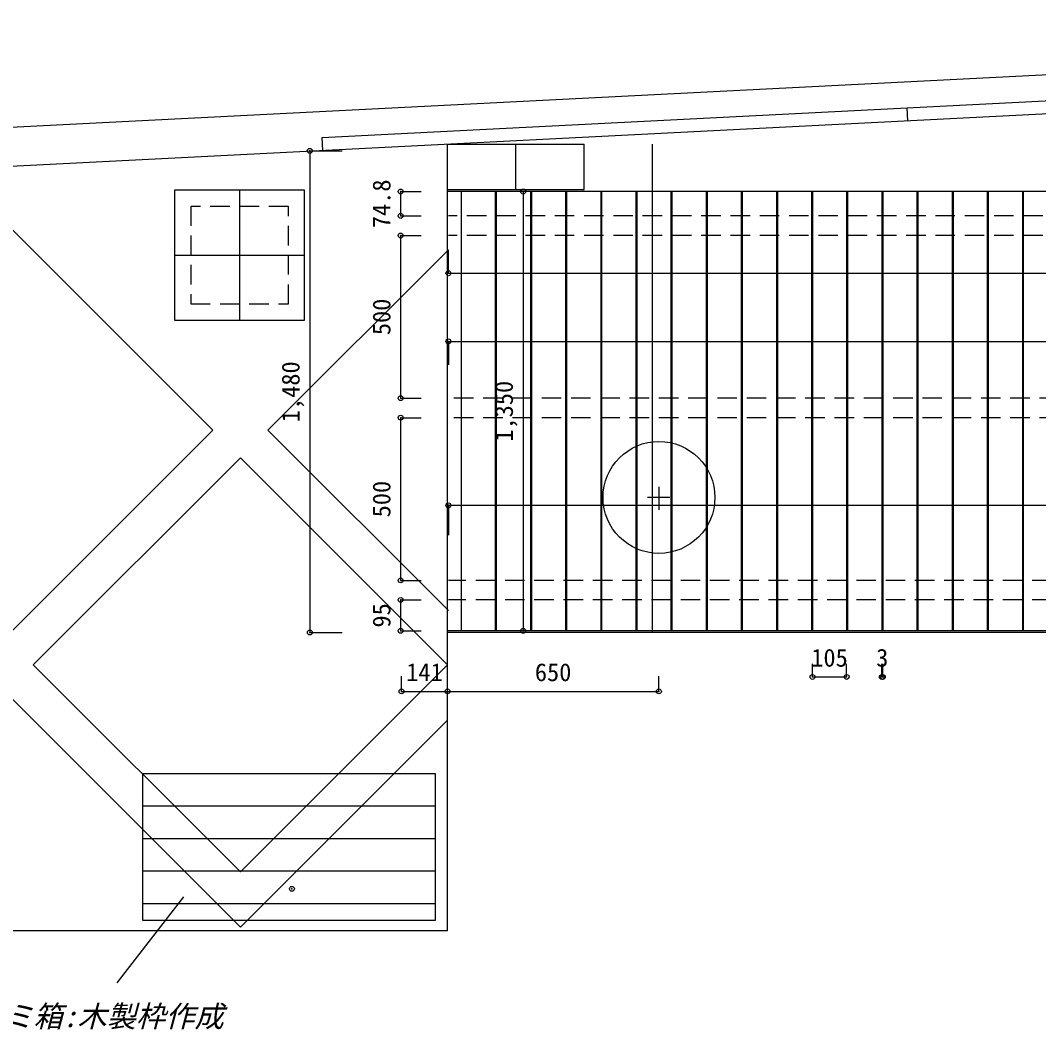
# Model space of a CAD drawing. Units: millimetres at full size, sheet at 1:30. Extents: x -5144 to 6076, y -4159 to 4169.
# Drawn here: x -1137 to 1993, y -1164 to 1938 of the extents above; entities that cross this region are included whole.
import ezdxf
from ezdxf.enums import TextEntityAlignment as Align

# ---------------------------------------------------------------- set-up
doc = ezdxf.new("R2010")
doc.units = ezdxf.units.MM
doc.header["$LTSCALE"] = 30
doc.header["$PDMODE"] = 32
doc.header["$PDSIZE"] = 15
doc.linetypes.add('DASHED2', pattern=[3, 2, -1])
for name, color, linetype in [('0-0', 7, 'Continuous'), ('0-B', 3, 'Continuous'), ('0-C', 4, 'Continuous')]:
    doc.layers.add(name, color=color, linetype=linetype)
doc.styles.add('ＭＳ ゴシック', font='')
doc.styles.get('ＭＳ ゴシック').set_extended_font_data('MS Gothic')

msp = doc.modelspace()

# ---------------------------------------------------------------- linework, layer by layer
at = {"layer": '0-0'}
for p, q in [((-4244.05, 1453.61), (5305.95, 1937.75)), ((-4124.05, 1339.54), (5185.96, 1811.51)), ((825.95, 504), (825.95, 433.84)), ((859.93, 471.54), (790.77, 471.54)), ((4475.95, 56.54), (175.95, 56.54)), ((175.95, -860.46), (-4124.05, -860.46))]:
    msp.add_line(p, q, dxfattribs=at)
msp.add_circle((826.14, 471.5), 172, dxfattribs=at)
at = {"layer": '0-B'}
for p, q in [((217.95, 1411.54), (217.95, 61.54)), ((322.95, 1411.54), (322.95, 61.54)), ((325.95, 1411.54), (325.95, 61.54)), ((430.95, 1411.54), (430.95, 61.54)), ((433.95, 1411.54), (433.95, 61.54)), ((538.95, 1411.54), (538.95, 61.54)), ((541.95, 1411.54), (541.95, 61.54)), ((646.95, 1411.54), (646.95, 61.54)), ((649.95, 1411.54), (649.95, 61.54)), ((754.95, 1411.54), (754.95, 61.54)), ((757.95, 1411.54), (757.95, 61.54)), ((862.95, 1411.54), (862.95, 61.54)), ((865.95, 1411.54), (865.95, 61.54)), ((970.95, 1411.54), (970.95, 61.54)), ((973.95, 1411.54), (973.95, 61.54)), ((1078.95, 1411.54), (1078.95, 61.54)), ((1081.95, 1411.54), (1081.95, 61.54)), ((1186.95, 1411.54), (1186.95, 61.54)), ((1189.95, 1411.54), (1189.95, 61.54)), ((1294.95, 1411.54), (1294.95, 61.54)), ((1297.95, 1411.54), (1297.95, 61.54)), ((1402.95, 1411.54), (1402.95, 61.54)), ((1405.95, 1411.54), (1405.95, 61.54)), ((1510.95, 1411.54), (1510.95, 61.54)), ((1513.95, 1411.54), (1513.95, 61.54)), ((1618.95, 1411.54), (1618.95, 61.54)), ((1621.95, 1411.54), (1621.95, 61.54)), ((1726.95, 1411.54), (1726.95, 61.54)), ((1729.95, 1411.54), (1729.95, 61.54)), ((1834.95, 1411.54), (1834.95, 61.54)), ((1837.95, 1411.54), (1837.95, 61.54)), ((1942.95, 1411.54), (1942.95, 61.54)), ((1945.95, 1411.54), (1945.95, 61.54)), ((5182.95, 61.54), (175.95, 61.54))]:
    msp.add_line(p, q, dxfattribs=at)
at = {"layer": '0-B', "linetype": 'DASHED2'}
for p, q in [((-613, 1366.19), (-613, 1066.19)), ((-313, 1366.19), (-613, 1366.19)), ((-313, 1066.19), (-313, 1366.19)), ((4345.95, 1336.75), (178.95, 1336.75)), ((4345.95, 1276.54), (178.95, 1276.54)), ((-613, 1066.19), (-313, 1066.19)), ((4845.95, 776.54), (178.95, 776.54)), ((4845.95, 716.54), (178.95, 716.54)), ((5182.95, 216.54), (178.95, 216.54)), ((5182.95, 156.54), (178.95, 156.54))]:
    msp.add_line(p, q, dxfattribs=at)
at = {"layer": '0-B', "color": 7}
for p, q in [((175.95, -860.46), (175.95, 56.54)), ((-839.1, -1020.47), (-634.33, -755.98))]:
    msp.add_line(p, q, dxfattribs=at)
msp.add_point((-301.97, -731.26), dxfattribs=at)
at = {"layer": '0-C', "color": 3}
for p, q in [((1590.57, 1629.23), (1588.54, 1669.18)), ((-463, 1416.19), (-463, 1016.19)), ((4318.95, 1411.54), (175.95, 1411.54)), ((-545.3, 678.33), (-1181.7, 1314.72)), ((-375.6, 678.33), (178.95, 1232.87)), ((-663, 1216.19), (-263, 1216.19)), ((-1181.7, 41.93), (-545.3, 678.33)), ((178.95, 123.78), (-375.6, 678.33)), ((-1096.84, -42.92), (-460.45, 593.47)), ((175.95, -42.92), (-460.45, 593.47)), ((-460.45, -679.32), (-1096.84, -42.92)), ((-460.45, -679.32), (175.95, -42.92)), ((-460.45, -849.02), (-1181.7, -127.78)), ((-460.45, -849.02), (175.95, -212.63)), ((138.87, -477.58), (-761.13, -477.58)), ((138.87, -577.58), (-761.13, -577.58)), ((138.87, -677.58), (-761.13, -677.58)), ((138.87, -777.58), (-761.13, -777.58))]:
    msp.add_line(p, q, dxfattribs=at)
at = {"layer": '0-C'}
for p, q in [((-246.97, 1536.54), (-147.35, 1536.54)), ((-246.97, 1536.54), (-246.97, 56.54)), ((175.95, 56.54), (175.95, 1557.53)), ((175.95, 1557.53), (595.95, 1557.53)), ((385.95, 1417.53), (385.95, 1557.53)), ((595.95, 1417.53), (595.95, 1557.53)), ((805.95, 56.54), (805.95, 1557.53)), ((32.34, 1411.54), (94.95, 1411.54)), ((32.34, 1336.75), (32.34, 1411.54)), ((175.95, 1417.53), (595.95, 1417.53)), ((408.72, 1411.54), (375.66, 1411.54)), ((408.72, 1411.54), (408.72, 61.54)), ((32.34, 1336.75), (94.95, 1336.75)), ((32.34, 1276.54), (94.95, 1276.54)), ((32.34, 776.54), (32.34, 1276.54)), ((178.95, 1160.55), (178.95, 1232.53)), ((178.95, 1160.55), (4345.95, 1160.55)), ((178.95, 951.17), (178.95, 879.19)), ((178.95, 951.17), (4845.95, 951.17)), ((32.34, 776.54), (94.95, 776.54)), ((32.34, 716.54), (94.95, 716.54)), ((32.34, 216.54), (32.34, 716.54)), ((178.95, 447.34), (178.95, 355.74)), ((178.95, 447.34), (5182.95, 447.34)), ((32.34, 216.54), (94.95, 216.54)), ((32.34, 156.54), (94.95, 156.54)), ((32.34, 61.54), (32.34, 156.54)), ((-246.97, 56.54), (-147.35, 56.54)), ((32.34, 61.54), (94.95, 61.54)), ((408.72, 61.54), (375.66, 61.54)), ((1297.95, -80.14), (1297.95, -40.2)), ((1402.95, -80.14), (1402.95, -40.2)), ((1510.95, -80.14), (1510.95, -40.2)), ((1513.95, -80.14), (1513.95, -40.2)), ((34.95, -124.65), (34.95, -77.43)), ((175.95, -124.65), (175.95, -77.43)), ((825.95, -124.65), (825.95, -77.43)), ((1297.95, -80.14), (1402.95, -80.14)), ((1510.95, -80.14), (1513.95, -80.14)), ((34.95, -124.65), (175.95, -124.65)), ((175.95, -124.65), (825.95, -124.65))]:
    msp.add_line(p, q, dxfattribs=at)
at = {"layer": '0-C', "color": 3}
msp.add_lwpolyline([(-207.13, 1538.1), (-209.15, 1578.04), (5183.92, 1851.45)], dxfattribs=at)
for points in [[(-263, 1416.19), (-663, 1416.19), (-663, 1016.19), (-263, 1016.19)], [(138.87, -827.58), (138.87, -377.58), (-761.13, -377.58), (-761.13, -827.58)]]:
    msp.add_lwpolyline(points, close=True, dxfattribs=at)
at = {"layer": '0-C', "color": 7}
for p in [(-246.97, 1536.54), (32.34, 1411.54), (408.72, 1411.54), (32.34, 1336.75), (32.34, 1276.54), (178.95, 1160.55), (178.95, 951.17), (32.34, 776.54), (32.34, 716.54), (178.95, 447.34), (32.34, 216.54), (32.34, 156.54), (-246.97, 56.54), (32.34, 61.54), (408.72, 61.54), (1297.95, -80.14), (1402.95, -80.14), (1510.95, -80.14), (1513.95, -80.14), (34.95, -124.65), (175.95, -124.65), (825.95, -124.65)]:
    msp.add_point(p, dxfattribs=at)

# ---------------------------------------------------------------- texts
at = {"layer": '0-B', "style": 'ＭＳ ゴシック', "oblique": 15}
msp.add_text('ゴミ箱:木製枠作成', height=65.98, dxfattribs=at).set_placement((-1276.31, -1176.12), align=Align.BOTTOM_LEFT)
at = {"layer": '0-C', "color": 7, "style": 'ＭＳ ゴシック'}
for s, p in [('74.8', (17.34, 1299.14)), ('500', (17.34, 970.29)), ('1,480', (-261.97, 702.79)), ('1,350', (393.72, 642.79)), ('500', (17.34, 410.29)), ('95', (17.34, 71.54))]:
    msp.add_text(s, height=54.99, rotation=90, dxfattribs=at).set_placement(p, align=Align.BOTTOM_LEFT)
for s, p in [('105', (1294.2, -65.14)), ('3', (1493.7, -65.14)), ('141', (49.2, -109.65)), ('650', (444.7, -109.65))]:
    msp.add_text(s, height=54.99, dxfattribs=at).set_placement(p, align=Align.BOTTOM_LEFT)

doc.saveas('drawing.dxf')
